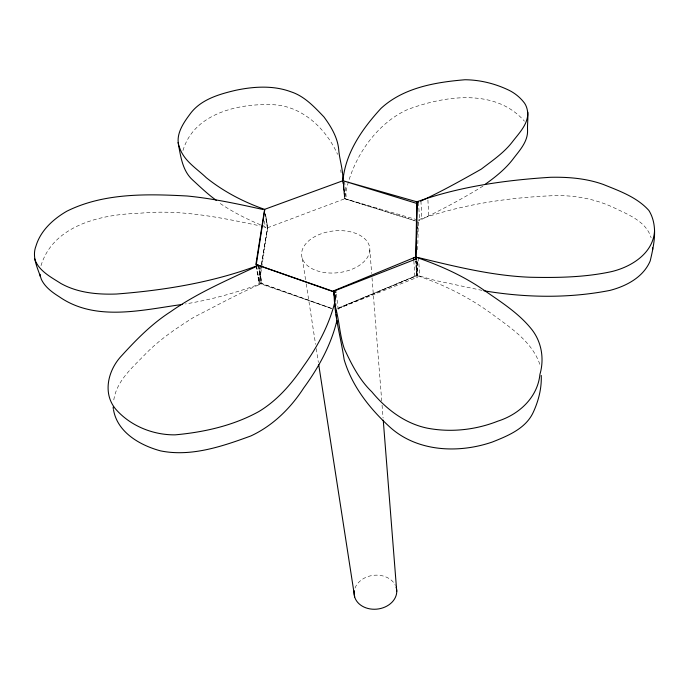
<?xml version="1.0" encoding="UTF-8"?>
<svg xmlns="http://www.w3.org/2000/svg" width="689" height="689" viewBox="0 0 689 689"><rect width="100%" height="100%" fill="white"/><g stroke="black" fill="none" stroke-linecap="round" stroke-linejoin="round"><path stroke-width="0.52" stroke-dasharray="3.44 2.58" d="M539.823 364.283C532.029 341.959 511.505 328.343 493.307 315.002C470.165 297.743 443.983 284.609 416.63 275.445L337.791 308.336L417.121 275.488L417.353 259.658M417.706 234.32L417.887 221.66L417.706 229.179M417.362 275.514L416.664 275.428L417 260.373M416.268 261.312L417.121 275.6L337.119 308.999L417.086 277.426L417.456 260.451M417.698 249.711L418.318 221.789M343.406 182.396L344.466 197.175M343.759 182.284L344.612 194.005M267.547 227.783L344.793 198.742C349.65 162.828 373.894 124.64 407.664 109.517C444.62 95.693 495.365 88.011 524.424 121.178M113.797 399.921C116.794 380.07 133.511 366.651 146.568 352.871C160.52 338.833 177.133 327.775 193.781 317.259C215.76 306.097 237.404 294.065 260.029 284.316M332.029 308.784L258.943 282.636L261.527 265.747M261.691 264.697L267.41 227.301L265.256 213.581M258.651 265.205L261.674 283.334L259.365 282.507L267.72 227.792L265.566 214.072M261.114 265.343L258.022 282.938L331.366 308.31M261.295 264.309L267.72 227.792M182.964 150.547C193.721 113.986 237.033 103.617 270.76 104.659C300.972 104.719 325.88 128.111 337.593 154.37M41.013 265.653C53.286 225.045 101.584 214.288 138.937 213.34C179.838 209.034 220.359 217.466 260.106 225.889M417.913 220.024L419.618 220.463M483.006 186.09C463.275 198.337 442.527 209.275 421.625 219.352M331.331 308.25L261.648 283.506M261.303 283.713L258.513 265.437M261.674 283.334C237.016 292.481 211.437 299.715 185.444 303.935M418.895 219.619C462.758 204.254 509.317 197.355 555.627 195.59C575.47 195.34 595.374 199.035 613.399 207.458C627.731 214.477 646.006 220.98 651.131 237.783M263.68 226.827L265.851 227.456M482.067 290.388L435.284 280.475L419.265 275.944M417.129 275.488L416.268 261.191M267.298 227.749L265.187 214.038M342.881 180.647L344.767 198.69L416.888 219.722M344.793 198.742L416.862 221.333L344.776 198.699L342.907 180.742M260.468 224.829C246.085 218.783 232.038 211.635 219.154 202.781M261.458 225.182L267.41 227.301M344.302 187.546L343.131 182.594M256.48 265.394L259.365 282.507M256.489 266.385L259.546 284.514M256.05 265.515L258.943 282.636M258.797 265.256L261.829 283.394M258.272 265.351L261.303 283.48M264.412 221.005L265.411 227.336M302.282 258.409L305.563 279.639M306.217 283.877L315.579 344.371M316.234 348.617L318.37 362.414M335.844 303.126L336.103 305.365M340.736 169.864L341.064 172.681M336.413 294.091L338.316 310.386M342.674 180.544L344.457 197.734M344.586 181.25L346.429 199.216M369.821 249.943A34.261 21.006 -6.4 0 1 317.948 271.087A34.261 21.006 -6.4 0 1 319.351 234.475A34.261 21.006 -6.4 0 1 369.821 249.943L371.681 273.499M372.017 277.779L381.723 400.903M382.059 405.184L383.075 418.034M413.856 260.855L414.795 276.168M415.984 259.047L417.086 277.426M416.664 275.428L415.803 261.14L416.63 275.445M418.576 257.669L419.644 276.048M418.55 202.316L419.567 220.506M420.919 201.033L421.909 219.214M427.912 200.008L428.713 216.053M355.016 588.122A21.376 16.992 -6.5 0 1 374.756 575.203A21.376 16.992 -6.5 0 1 395.417 585.426"/><path stroke-width="1.03" d="M334.794 294.548L335.147 300.886C329.368 324.588 317.862 346.197 303.711 365.868C291.714 383.687 277.521 400.275 258.909 411.522C233.321 425.664 204.03 432.236 175.092 434.854C152.906 435.086 130.161 425.845 115.537 408.947C102.153 392.721 108.388 369.442 121.875 355.472C136.603 339.315 152.123 323.546 170.639 311.704C197.295 292.928 227.646 280.053 256.971 266.187M334.07 292.541C334.165 315.217 340.805 337.24 344.147 359.615C352.01 386.184 369.597 408.491 389.802 427.016C417.25 451.958 458.65 453.646 492.394 442.002C507.931 435.818 525.569 428.644 533.131 412.573C538.488 401.041 541.812 388.191 541.235 375.445M342.812 181.147C343.466 170.149 339.367 159.77 338.643 148.824C337.291 136.922 330.901 126.345 323.908 116.889C314.425 106.984 304.452 96.159 291.016 91.818C273.412 85.221 253.785 86.469 235.672 90.302C218.689 94.307 199.991 99.69 189.518 114.787C182.525 124.132 174.429 136.594 179.907 148.54C184.557 161.372 196.933 168.693 206.338 177.745C223.658 191.628 243.665 202.049 264.593 209.361L342.907 180.742C345.482 152.648 362.448 128.585 380.983 108.406C403.461 87.598 435.551 82.198 464.98 79.752C480.302 79.881 495.598 83.731 509.36 90.44C515.372 93.471 520.626 97.898 524.648 103.307C529.841 111.239 527.068 121.255 527.559 130.118C528.032 141.142 520.264 149.677 513.951 157.841C506.191 168.443 495.796 176.746 485.177 184.325M336.835 322.865L336.887 320.643C330.944 345.344 318.533 367.668 303.668 388.028C290.646 408.215 272.827 425.759 250.83 435.956C222.332 446.377 191.042 457.108 160.459 450.856C140.16 445.327 117.552 432.563 113.547 410.024M483.902 290.767C525.449 297.76 568.563 298.544 609.98 290.396C626.318 286.133 643.293 277.262 650.201 260.942C654.05 244.612 658.296 225.725 648.926 210.524C636.998 197.157 619.394 190.956 603.202 184.419C586.339 178.382 568.296 176.918 550.502 177.288C505.252 180.165 459.761 186.486 416.879 201.799L415.656 259.107L415.562 257.057L416.268 257.135M418.567 202.299L342.889 180.716L417.284 203.6L415.984 259.047L333.243 291.387L258.616 265.377M527.817 112.186C528.265 124.425 518.791 133.365 511.961 142.416C503.513 153.182 492.024 160.864 481.292 169.115C461.38 180.406 441.287 191.628 420.531 201.205M654.55 230.789C653.336 253.345 631.27 266.979 611.35 271.655C584.832 277.391 557.332 277.839 530.289 277.254C492.196 275.807 454.981 266.428 418.137 257.548M264.593 209.361L255.877 264.507L332.804 291.516L333.889 291.43M334.656 304.504C339.358 319.041 339.367 334.561 344.405 348.97C351.597 364.343 359.365 379.854 371.793 391.783C386.159 409.128 404.736 423.434 427.154 428.127C450.77 432.666 475.488 429.979 497.802 421.168C519.161 414.425 537.627 397.407 539.935 374.334C544.56 358.495 541.52 341.003 530.797 328.257C518.231 312.97 501.316 302.195 485.228 291.042C464.041 276.074 439.995 265.368 415.527 257.066L333.648 290.836L334.423 296.313M335.095 298.905L334.38 292.799L336.18 292.05L333.734 291.189M182.602 304.4C142.149 309.929 95.504 322.047 59.168 296.701C52.218 292.343 44.949 287.012 41.366 279.398C38.041 268.676 31.496 257.359 35.983 245.999C40.608 230.548 53.26 219.059 66.85 211.204C103.729 192.842 146.869 193.85 187.055 195.995C212.625 198.449 237.981 203.978 263.017 209.508M264.774 209.844L256.308 264.387L258.651 265.205C213.185 282.352 164.792 290.293 116.527 294.022C97.511 294.677 77.797 292.911 60.89 283.48C50.814 276.995 38.377 270.786 34.545 258.539M216.441 200.43C207.871 194.341 200.318 187.012 192.593 179.941C182.111 170.424 180.613 155.55 178.089 142.502M318.697 364.533L354.663 596.941M334.802 294.866L335.164 297.924M334.079 292.903L334.802 299.009M334.837 303.315L335.198 306.372M335.56 309.43L335.922 312.487M336.163 314.528L336.525 317.586M113.151 407.044L113.332 409.145M383.248 420.169L396.752 591.472M413.676 257.789L413.796 259.831M416.027 257.109L416.147 259.15M416.027 257.23L416.147 259.271M416.879 201.799L417 203.978M416.836 203.47L417.078 207.742M417.284 203.6L417.525 207.88M417 201.877L417.112 204.013M652.621 247.816L652.681 249.496M40.126 274.317L40.186 276.263M396.08 587.088A21.376 16.992 -6.5 0 1 376.668 609.154A21.376 16.992 -6.5 0 1 354.301 590.757"/></g></svg>
